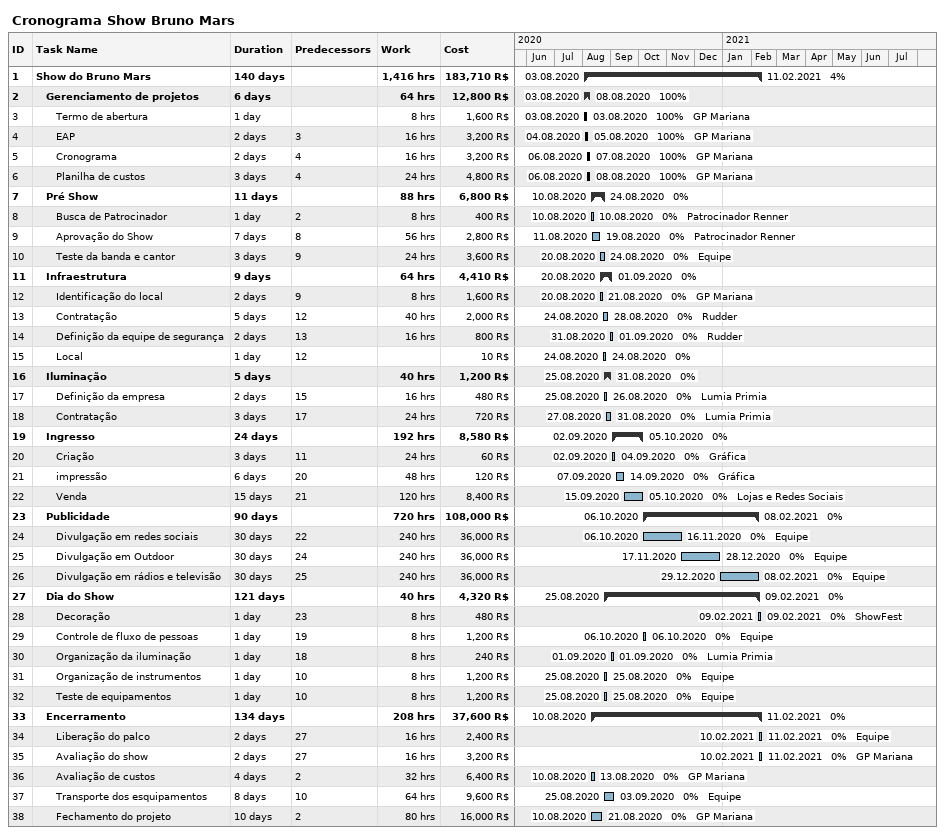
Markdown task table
Cronograma Show Bruno Mars

| ID | Level | Task | Duration | Start | Finish | Predecessors | Resources | % complete | Work (h) | Cost (R$) |
|---|---|---|---|---|---|---|---|---|---|---|
| 1 | 1 | **Show do Bruno Mars** | 140d | 2020-08-03 | 2021-02-11 |  |  | 4 | 1416 | 183710 |
| 2 | 2 | **Gerenciamento de projetos** | 6d | 2020-08-03 | 2020-08-08 |  |  | 100 | 64 | 12800 |
| 3 | 3 | Termo de abertura | 1d | 2020-08-03 | 2020-08-03 |  | GP Mariana | 100 | 8 | 1600 |
| 4 | 3 | EAP | 2d | 2020-08-04 | 2020-08-05 | 3 | GP Mariana | 100 | 16 | 3200 |
| 5 | 3 | Cronograma | 2d | 2020-08-06 | 2020-08-07 | 4 | GP Mariana | 100 | 16 | 3200 |
| 6 | 3 | Planilha de custos | 3d | 2020-08-06 | 2020-08-08 | 4 | GP Mariana | 100 | 24 | 4800 |
| 7 | 2 | **Pré Show** | 11d | 2020-08-10 | 2020-08-24 |  |  | 0 | 88 | 6800 |
| 8 | 3 | Busca de Patrocinador | 1d | 2020-08-10 | 2020-08-10 | 2 | Patrocinador Renner | 0 | 8 | 400 |
| 9 | 3 | Aprovação do Show | 7d | 2020-08-11 | 2020-08-19 | 8 | Patrocinador Renner | 0 | 56 | 2800 |
| 10 | 3 | Teste da banda e cantor | 3d | 2020-08-20 | 2020-08-24 | 9 | Equipe | 0 | 24 | 3600 |
| 11 | 2 | **Infraestrutura** | 9d | 2020-08-20 | 2020-09-01 |  |  | 0 | 64 | 4410 |
| 12 | 3 | Identificação do local | 2d | 2020-08-20 | 2020-08-21 | 9 | GP Mariana | 0 | 8 | 1600 |
| 13 | 3 | Contratação | 5d | 2020-08-24 | 2020-08-28 | 12 | Rudder | 0 | 40 | 2000 |
| 14 | 3 | Definição da equipe de segurança | 2d | 2020-08-31 | 2020-09-01 | 13 | Rudder | 0 | 16 | 800 |
| 15 | 3 | Local | 1d | 2020-08-24 | 2020-08-24 | 12 |  | 0 |  | 10 |
| 16 | 2 | **Iluminação** | 5d | 2020-08-25 | 2020-08-31 |  |  | 0 | 40 | 1200 |
| 17 | 3 | Definição da empresa | 2d | 2020-08-25 | 2020-08-26 | 15 | Lumia Primia | 0 | 16 | 480 |
| 18 | 3 | Contratação | 3d | 2020-08-27 | 2020-08-31 | 17 | Lumia Primia | 0 | 24 | 720 |
| 19 | 2 | **Ingresso** | 24d | 2020-09-02 | 2020-10-05 |  |  | 0 | 192 | 8580 |
| 20 | 3 | Criação | 3d | 2020-09-02 | 2020-09-04 | 11 | Gráfica | 0 | 24 | 60 |
| 21 | 3 | impressão | 6d | 2020-09-07 | 2020-09-14 | 20 | Gráfica | 0 | 48 | 120 |
| 22 | 3 | Venda | 15d | 2020-09-15 | 2020-10-05 | 21 | Lojas e Redes Sociais | 0 | 120 | 8400 |
| 23 | 2 | **Publicidade** | 90d | 2020-10-06 | 2021-02-08 |  |  | 0 | 720 | 108000 |
| 24 | 3 | Divulgação em redes sociais | 30d | 2020-10-06 | 2020-11-16 | 22 | Equipe | 0 | 240 | 36000 |
| 25 | 3 | Divulgação em Outdoor | 30d | 2020-11-17 | 2020-12-28 | 24 | Equipe | 0 | 240 | 36000 |
| 26 | 3 | Divulgação em rádios e televisão | 30d | 2020-12-29 | 2021-02-08 | 25 | Equipe | 0 | 240 | 36000 |
| 27 | 2 | **Dia do Show** | 121d | 2020-08-25 | 2021-02-09 |  |  | 0 | 40 | 4320 |
| 28 | 3 | Decoração | 1d | 2021-02-09 | 2021-02-09 | 23 | ShowFest | 0 | 8 | 480 |
| 29 | 3 | Controle de fluxo de pessoas | 1d | 2020-10-06 | 2020-10-06 | 19 | Equipe | 0 | 8 | 1200 |
| 30 | 3 | Organização da iluminação | 1d | 2020-09-01 | 2020-09-01 | 18 | Lumia Primia | 0 | 8 | 240 |
| 31 | 3 | Organização de instrumentos | 1d | 2020-08-25 | 2020-08-25 | 10 | Equipe | 0 | 8 | 1200 |
| 32 | 3 | Teste de equipamentos | 1d | 2020-08-25 | 2020-08-25 | 10 | Equipe | 0 | 8 | 1200 |
| 33 | 2 | **Encerramento** | 134d | 2020-08-10 | 2021-02-11 |  |  | 0 | 208 | 37600 |
| 34 | 3 | Liberação do palco | 2d | 2021-02-10 | 2021-02-11 | 27 | Equipe | 0 | 16 | 2400 |
| 35 | 3 | Avaliação do show | 2d | 2021-02-10 | 2021-02-11 | 27 | GP Mariana | 0 | 16 | 3200 |
| 36 | 3 | Avaliação de custos | 4d | 2020-08-10 | 2020-08-13 | 2 | GP Mariana | 0 | 32 | 6400 |
| 37 | 3 | Transporte dos esquipamentos | 8d | 2020-08-25 | 2020-09-03 | 10 | Equipe | 0 | 64 | 9600 |
| 38 | 3 | Fechamento do projeto | 10d | 2020-08-10 | 2020-08-21 | 2 | GP Mariana | 0 | 80 | 16000 |
